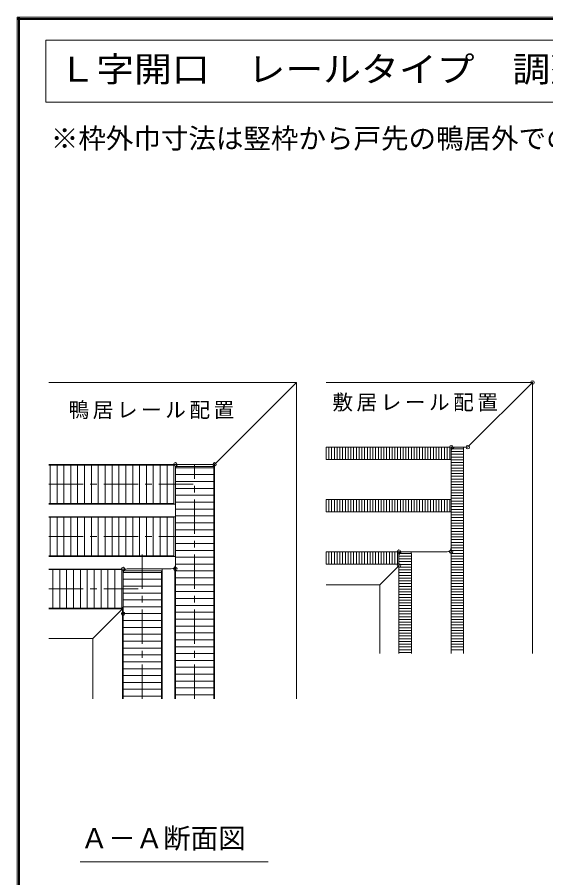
# Model space of a CAD drawing. Units: millimetres, scale not verified. Extents: x -957 to 993, y -689 to 708.
# Drawn here: x -957 to -573, y 82 to 708 of the extents above; entities that cross this region are included whole.
import ezdxf
from ezdxf.enums import TextEntityAlignment as Align

# ---------------------------------------------------------------- set-up
doc = ezdxf.new("R2010")
doc.units = ezdxf.units.MM
doc.header["$LTSCALE"] = 5
doc.header["$PDMODE"] = 32
doc.header["$PDSIZE"] = 2.5
doc.linetypes.add('CHAIN1', pattern=[8, 5, -1, 1, -1])
for name, color, linetype, lineweight in [('0-A_文字', 7, 'Continuous', 9), ('0-B_寸法', 7, 'Continuous', 9), ('F-1_枠', 6, 'Continuous', 9)]:
    doc.layers.add(name, color=color, linetype=linetype, lineweight=lineweight)
doc.styles.add('ＭＳ ゴシック', font='')
doc.styles.get('ＭＳ ゴシック').set_extended_font_data('MS Gothic')

msp = doc.modelspace()

# ---------------------------------------------------------------- linework, layer by layer
at = {"layer": '0-B_寸法'}
for p, q in [((-936.448, 690.897), (-936.448, 645.897)), ((-936.448, 645.897), (-71.429, 645.897)), ((-934.279, 442.178), (-754.279, 442.178)), ((-812.901, 383.557), (-754.279, 442.178)), ((-754.279, 212.178), (-754.279, 442.178)), ((-628.839, 396.057), (-582.718, 442.178)), ((-642.718, 395.178), (-732.718, 395.178)), ((-732.718, 386.178), (-732.718, 395.178)), ((-730.718, 386.178), (-730.718, 395.178)), ((-728.718, 386.178), (-728.718, 395.178)), ((-726.718, 386.178), (-726.718, 395.178)), ((-724.718, 386.178), (-724.718, 395.178)), ((-722.718, 386.178), (-722.718, 395.178)), ((-720.718, 386.178), (-720.718, 395.178)), ((-718.718, 386.178), (-718.718, 395.178)), ((-716.718, 386.178), (-716.718, 395.178)), ((-714.718, 386.178), (-714.718, 395.178)), ((-712.718, 386.178), (-712.718, 395.178)), ((-710.718, 386.178), (-710.718, 395.178)), ((-708.718, 386.178), (-708.718, 395.178)), ((-706.718, 386.178), (-706.718, 395.178)), ((-704.718, 386.178), (-704.718, 395.178)), ((-702.718, 386.178), (-702.718, 395.178)), ((-700.718, 386.178), (-700.718, 395.178)), ((-698.718, 386.178), (-698.718, 395.178)), ((-696.718, 386.178), (-696.718, 395.178)), ((-694.718, 386.178), (-694.718, 395.178)), ((-692.718, 386.178), (-692.718, 395.178)), ((-690.718, 386.178), (-690.718, 395.178)), ((-688.718, 386.178), (-688.718, 395.178)), ((-686.718, 386.178), (-686.718, 395.178)), ((-684.718, 386.178), (-684.718, 395.178)), ((-682.718, 386.178), (-682.718, 395.178)), ((-680.718, 386.178), (-680.718, 395.178)), ((-678.718, 386.178), (-678.718, 395.178)), ((-676.718, 386.178), (-676.718, 395.178)), ((-674.718, 386.178), (-674.718, 395.178)), ((-672.718, 386.178), (-672.718, 395.178)), ((-670.718, 386.178), (-670.718, 395.178)), ((-668.718, 386.178), (-668.718, 395.178)), ((-666.718, 386.178), (-666.718, 395.178)), ((-664.718, 386.178), (-664.718, 395.178)), ((-662.718, 386.178), (-662.718, 395.178)), ((-660.718, 386.178), (-660.718, 395.178)), ((-658.718, 386.178), (-658.718, 395.178)), ((-656.718, 386.178), (-656.718, 395.178)), ((-654.718, 386.178), (-654.718, 395.178)), ((-652.718, 386.178), (-652.718, 395.178)), ((-650.718, 386.178), (-650.718, 395.178)), ((-648.718, 386.178), (-648.718, 395.178)), ((-646.718, 386.178), (-646.718, 395.178)), ((-644.718, 386.178), (-644.718, 395.178)), ((-642.718, 386.178), (-642.718, 395.178)), ((-638.718, 395.178), (-630.961, 395.178)), ((-632.718, 393.978), (-641.718, 393.978)), ((-641.718, 393.978), (-641.718, 245.178)), ((-641.718, 322.178), (-641.718, 392.178)), ((-632.718, 391.978), (-641.718, 391.978)), ((-632.718, 389.978), (-641.718, 389.978)), ((-632.718, 387.978), (-641.718, 387.978)), ((-632.718, 393.978), (-632.718, 245.178)), ((-934.279, 382.578), (-840.047, 382.578)), ((-934.279, 382.178), (-843.279, 382.178)), ((-933.279, 354.178), (-933.279, 382.178)), ((-928.279, 354.178), (-928.279, 382.178)), ((-923.279, 354.178), (-923.279, 382.178)), ((-918.279, 354.178), (-918.279, 382.178)), ((-913.279, 354.178), (-913.279, 382.178)), ((-908.279, 354.178), (-908.279, 382.178)), ((-903.279, 354.178), (-903.279, 382.178)), ((-898.279, 354.178), (-898.279, 382.178)), ((-893.279, 354.178), (-893.279, 382.178)), ((-888.279, 354.178), (-888.279, 382.178)), ((-883.279, 354.178), (-883.279, 382.178)), ((-878.279, 354.178), (-878.279, 382.178)), ((-873.279, 354.178), (-873.279, 382.178)), ((-868.279, 354.178), (-868.279, 382.178)), ((-863.279, 354.178), (-863.279, 382.178)), ((-858.279, 354.178), (-858.279, 382.178)), ((-853.279, 354.178), (-853.279, 382.178)), ((-848.279, 354.178), (-848.279, 382.178)), ((-843.279, 382.178), (-843.279, 354.178)), ((-839.279, 382.678), (-815.022, 382.678)), ((-813.879, 382.904), (-813.879, 212.178)), ((-642.718, 386.178), (-732.718, 386.178)), ((-632.718, 385.978), (-641.718, 385.978)), ((-632.718, 383.978), (-641.718, 383.978)), ((-632.718, 381.978), (-641.718, 381.978)), ((-814.279, 381.178), (-842.279, 381.178)), ((-842.279, 381.178), (-842.279, 212.178)), ((-814.279, 380.178), (-842.279, 380.178)), ((-842.279, 309.678), (-842.279, 379.678)), ((-814.279, 381.178), (-814.279, 212.178)), ((-632.718, 379.978), (-641.718, 379.978)), ((-632.718, 377.978), (-641.718, 377.978)), ((-632.718, 375.978), (-641.718, 375.978)), ((-814.279, 375.178), (-842.279, 375.178)), ((-814.279, 370.178), (-842.279, 370.178)), ((-632.718, 373.978), (-641.718, 373.978)), ((-632.718, 371.978), (-641.718, 371.978)), ((-632.718, 369.978), (-641.718, 369.978)), ((-814.279, 365.178), (-842.279, 365.178)), ((-632.718, 367.978), (-641.718, 367.978)), ((-632.718, 365.978), (-641.718, 365.978)), ((-632.718, 363.978), (-641.718, 363.978)), ((-814.279, 360.178), (-842.279, 360.178)), ((-642.718, 357.178), (-732.718, 357.178)), ((-732.718, 348.178), (-732.718, 357.178)), ((-730.718, 348.178), (-730.718, 357.178)), ((-728.718, 348.178), (-728.718, 357.178)), ((-726.718, 348.178), (-726.718, 357.178)), ((-724.718, 348.178), (-724.718, 357.178)), ((-722.718, 348.178), (-722.718, 357.178)), ((-720.718, 348.178), (-720.718, 357.178)), ((-718.718, 348.178), (-718.718, 357.178)), ((-716.718, 348.178), (-716.718, 357.178)), ((-714.718, 348.178), (-714.718, 357.178)), ((-712.718, 348.178), (-712.718, 357.178)), ((-710.718, 348.178), (-710.718, 357.178)), ((-708.718, 348.178), (-708.718, 357.178)), ((-706.718, 348.178), (-706.718, 357.178)), ((-704.718, 348.178), (-704.718, 357.178)), ((-702.718, 348.178), (-702.718, 357.178)), ((-700.718, 348.178), (-700.718, 357.178)), ((-698.718, 348.178), (-698.718, 357.178)), ((-696.718, 348.178), (-696.718, 357.178)), ((-694.718, 348.178), (-694.718, 357.178)), ((-692.718, 348.178), (-692.718, 357.178)), ((-690.718, 348.178), (-690.718, 357.178)), ((-688.718, 348.178), (-688.718, 357.178)), ((-686.718, 348.178), (-686.718, 357.178)), ((-684.718, 348.178), (-684.718, 357.178)), ((-682.718, 348.178), (-682.718, 357.178)), ((-680.718, 348.178), (-680.718, 357.178)), ((-678.718, 348.178), (-678.718, 357.178)), ((-676.718, 348.178), (-676.718, 357.178)), ((-674.718, 348.178), (-674.718, 357.178)), ((-672.718, 348.178), (-672.718, 357.178)), ((-670.718, 348.178), (-670.718, 357.178)), ((-668.718, 348.178), (-668.718, 357.178)), ((-666.718, 348.178), (-666.718, 357.178)), ((-664.718, 348.178), (-664.718, 357.178)), ((-662.718, 348.178), (-662.718, 357.178)), ((-660.718, 348.178), (-660.718, 357.178)), ((-658.718, 348.178), (-658.718, 357.178)), ((-656.718, 348.178), (-656.718, 357.178)), ((-654.718, 348.178), (-654.718, 357.178)), ((-652.718, 348.178), (-652.718, 357.178)), ((-650.718, 348.178), (-650.718, 357.178)), ((-648.718, 348.178), (-648.718, 357.178)), ((-646.718, 348.178), (-646.718, 357.178)), ((-644.718, 348.178), (-644.718, 357.178)), ((-642.718, 348.178), (-642.718, 357.178)), ((-632.718, 361.978), (-641.718, 361.978)), ((-632.718, 359.978), (-641.718, 359.978)), ((-632.718, 357.978), (-641.718, 357.978)), ((-934.279, 354.178), (-843.279, 354.178)), ((-934.279, 353.778), (-842.279, 353.778)), ((-814.279, 355.178), (-842.279, 355.178)), ((-632.718, 355.978), (-641.718, 355.978)), ((-632.718, 353.978), (-641.718, 353.978)), ((-632.718, 351.978), (-641.718, 351.978)), ((-934.279, 344.578), (-842.279, 344.578)), ((-934.279, 344.178), (-843.279, 344.178)), ((-933.279, 316.178), (-933.279, 344.178)), ((-928.279, 316.178), (-928.279, 344.178)), ((-923.279, 316.178), (-923.279, 344.178)), ((-918.279, 316.178), (-918.279, 344.178)), ((-913.279, 316.178), (-913.279, 344.178)), ((-908.279, 316.178), (-908.279, 344.178)), ((-903.279, 316.178), (-903.279, 344.178)), ((-898.279, 316.178), (-898.279, 344.178)), ((-893.279, 316.178), (-893.279, 344.178)), ((-888.279, 316.178), (-888.279, 344.178)), ((-883.279, 316.178), (-883.279, 344.178)), ((-878.279, 316.178), (-878.279, 344.178)), ((-873.279, 316.178), (-873.279, 344.178)), ((-868.279, 316.178), (-868.279, 344.178)), ((-863.279, 316.178), (-863.279, 344.178)), ((-858.279, 316.178), (-858.279, 344.178)), ((-853.279, 316.178), (-853.279, 344.178)), ((-848.279, 316.178), (-848.279, 344.178)), ((-843.279, 344.178), (-843.279, 316.178)), ((-814.279, 350.178), (-842.279, 350.178)), ((-814.279, 345.178), (-842.279, 345.178)), ((-642.718, 348.178), (-732.718, 348.178)), ((-632.718, 349.978), (-641.718, 349.978)), ((-632.718, 347.978), (-641.718, 347.978)), ((-632.718, 345.978), (-641.718, 345.978)), ((-632.718, 343.978), (-641.718, 343.978)), ((-814.279, 340.178), (-842.279, 340.178)), ((-632.718, 341.978), (-641.718, 341.978)), ((-632.718, 339.978), (-641.718, 339.978)), ((-632.718, 337.978), (-641.718, 337.978)), ((-814.279, 335.178), (-842.279, 335.178)), ((-632.718, 335.978), (-641.718, 335.978)), ((-632.718, 333.978), (-641.718, 333.978)), ((-632.718, 331.978), (-641.718, 331.978)), ((-814.279, 330.178), (-842.279, 330.178)), ((-632.718, 329.978), (-641.718, 329.978)), ((-632.718, 327.978), (-641.718, 327.978)), ((-632.718, 325.978), (-641.718, 325.978)), ((-814.279, 325.178), (-842.279, 325.178)), ((-814.279, 320.178), (-842.279, 320.178)), ((-680.718, 319.178), (-732.718, 319.178)), ((-732.718, 310.178), (-732.718, 319.178)), ((-730.718, 310.178), (-730.718, 319.178)), ((-728.718, 310.178), (-728.718, 319.178)), ((-726.718, 310.178), (-726.718, 319.178)), ((-724.718, 310.178), (-724.718, 319.178)), ((-722.718, 310.178), (-722.718, 319.178)), ((-720.718, 310.178), (-720.718, 319.178)), ((-718.718, 310.178), (-718.718, 319.178)), ((-716.718, 310.178), (-716.718, 319.178)), ((-714.718, 310.178), (-714.718, 319.178)), ((-712.718, 310.178), (-712.718, 319.178)), ((-710.718, 310.178), (-710.718, 319.178)), ((-708.718, 310.178), (-708.718, 319.178)), ((-706.718, 310.178), (-706.718, 319.178)), ((-704.718, 310.178), (-704.718, 319.178)), ((-702.718, 310.178), (-702.718, 319.178)), ((-700.718, 310.178), (-700.718, 319.178)), ((-698.718, 310.178), (-698.718, 319.178)), ((-696.718, 310.178), (-696.718, 319.178)), ((-694.718, 310.178), (-694.718, 319.178)), ((-692.718, 310.178), (-692.718, 319.178)), ((-690.718, 310.178), (-690.718, 319.178)), ((-688.718, 310.178), (-688.718, 319.178)), ((-686.718, 310.178), (-686.718, 319.178)), ((-684.718, 310.178), (-684.718, 319.178)), ((-682.718, 310.178), (-682.718, 319.178)), ((-680.718, 310.178), (-680.718, 319.178)), ((-676.718, 319.178), (-644.718, 319.178)), ((-632.718, 323.978), (-641.718, 323.978)), ((-632.718, 321.978), (-641.718, 321.978)), ((-632.718, 319.978), (-641.718, 319.978)), ((-934.279, 316.178), (-843.279, 316.178)), ((-934.279, 315.778), (-842.279, 315.778)), ((-814.279, 315.178), (-842.279, 315.178)), ((-670.718, 317.978), (-679.718, 317.978)), ((-679.718, 317.978), (-679.718, 245.178)), ((-679.718, 310.421), (-679.718, 316.178)), ((-670.718, 315.978), (-679.718, 315.978)), ((-670.718, 313.978), (-679.718, 313.978)), ((-670.718, 317.978), (-670.718, 245.178)), ((-632.718, 317.978), (-641.718, 317.978)), ((-632.718, 315.978), (-641.718, 315.978)), ((-632.718, 313.978), (-641.718, 313.978)), ((-934.279, 306.578), (-878.047, 306.578)), ((-845.279, 306.678), (-877.279, 306.678)), ((-851.879, 306.678), (-851.879, 212.178)), ((-842.679, 308.181), (-842.679, 212.178)), ((-814.279, 310.178), (-842.279, 310.178)), ((-680.718, 310.178), (-732.718, 310.178)), ((-680.597, 308.299), (-693.718, 295.178)), ((-670.718, 311.978), (-679.718, 311.978)), ((-670.718, 309.978), (-679.718, 309.978)), ((-670.718, 307.978), (-679.718, 307.978)), ((-632.718, 311.978), (-641.718, 311.978)), ((-632.718, 309.978), (-641.718, 309.978)), ((-632.718, 307.978), (-641.718, 307.978)), ((-934.279, 306.178), (-881.279, 306.178)), ((-931.279, 278.178), (-931.279, 306.178)), ((-926.279, 278.178), (-926.279, 306.178)), ((-921.279, 278.178), (-921.279, 306.178)), ((-916.279, 278.178), (-916.279, 306.178)), ((-911.279, 278.178), (-911.279, 306.178)), ((-906.279, 278.178), (-906.279, 306.178)), ((-901.279, 278.178), (-901.279, 306.178)), ((-896.279, 278.178), (-896.279, 306.178)), ((-891.279, 278.178), (-891.279, 306.178)), ((-886.279, 278.178), (-886.279, 306.178)), ((-881.279, 306.178), (-881.279, 278.178)), ((-881.279, 306.178), (-881.279, 278.178)), ((-852.279, 305.178), (-880.279, 305.178)), ((-880.279, 305.178), (-880.279, 212.178)), ((-852.279, 304.178), (-880.279, 304.178)), ((-880.279, 279.421), (-880.279, 303.678)), ((-852.279, 305.178), (-852.279, 212.178)), ((-814.279, 305.178), (-842.279, 305.178)), ((-670.718, 305.978), (-679.718, 305.978)), ((-670.718, 303.978), (-679.718, 303.978)), ((-670.718, 301.978), (-679.718, 301.978)), ((-632.718, 305.978), (-641.718, 305.978)), ((-632.718, 303.978), (-641.718, 303.978)), ((-632.718, 301.978), (-641.718, 301.978)), ((-852.279, 299.178), (-880.279, 299.178)), ((-852.279, 294.178), (-880.279, 294.178)), ((-814.279, 300.178), (-842.279, 300.178)), ((-814.279, 295.178), (-842.279, 295.178)), ((-670.718, 299.978), (-679.718, 299.978)), ((-670.718, 297.978), (-679.718, 297.978)), ((-670.718, 295.978), (-679.718, 295.978)), ((-670.718, 293.978), (-679.718, 293.978)), ((-632.718, 299.978), (-641.718, 299.978)), ((-632.718, 297.978), (-641.718, 297.978)), ((-632.718, 295.978), (-641.718, 295.978)), ((-632.718, 293.978), (-641.718, 293.978)), ((-852.279, 289.178), (-880.279, 289.178)), ((-814.279, 290.178), (-842.279, 290.178)), ((-670.718, 291.978), (-679.718, 291.978)), ((-670.718, 289.978), (-679.718, 289.978)), ((-670.718, 287.978), (-679.718, 287.978)), ((-632.718, 291.978), (-641.718, 291.978)), ((-632.718, 289.978), (-641.718, 289.978)), ((-632.718, 287.978), (-641.718, 287.978)), ((-852.279, 284.178), (-880.279, 284.178)), ((-814.279, 285.178), (-842.279, 285.178)), ((-670.718, 285.978), (-679.718, 285.978)), ((-670.718, 283.978), (-679.718, 283.978)), ((-670.718, 281.978), (-679.718, 281.978)), ((-632.718, 285.978), (-641.718, 285.978)), ((-632.718, 283.978), (-641.718, 283.978)), ((-632.718, 281.978), (-641.718, 281.978)), ((-934.279, 278.178), (-881.279, 278.178)), ((-934.279, 277.778), (-880.769, 277.778)), ((-881.158, 277.299), (-902.279, 256.178)), ((-880.679, 277.924), (-880.679, 212.178)), ((-852.279, 279.178), (-880.279, 279.178)), ((-814.279, 280.178), (-842.279, 280.178)), ((-814.279, 275.178), (-842.279, 275.178)), ((-670.718, 279.978), (-679.718, 279.978)), ((-670.718, 277.978), (-679.718, 277.978)), ((-670.718, 275.978), (-679.718, 275.978)), ((-632.718, 279.978), (-641.718, 279.978)), ((-632.718, 277.978), (-641.718, 277.978)), ((-632.718, 275.978), (-641.718, 275.978)), ((-852.279, 274.178), (-880.279, 274.178)), ((-852.279, 269.178), (-880.279, 269.178)), ((-814.279, 270.178), (-842.279, 270.178)), ((-670.718, 273.978), (-679.718, 273.978)), ((-670.718, 271.978), (-679.718, 271.978)), ((-670.718, 269.978), (-679.718, 269.978)), ((-632.718, 273.978), (-641.718, 273.978)), ((-632.718, 271.978), (-641.718, 271.978)), ((-632.718, 269.978), (-641.718, 269.978)), ((-852.279, 264.178), (-880.279, 264.178)), ((-814.279, 265.178), (-842.279, 265.178)), ((-670.718, 267.978), (-679.718, 267.978)), ((-670.718, 265.978), (-679.718, 265.978)), ((-670.718, 263.978), (-679.718, 263.978)), ((-632.718, 267.978), (-641.718, 267.978)), ((-632.718, 265.978), (-641.718, 265.978)), ((-632.718, 263.978), (-641.718, 263.978)), ((-852.279, 259.178), (-880.279, 259.178)), ((-814.279, 260.178), (-842.279, 260.178)), ((-670.718, 261.978), (-679.718, 261.978)), ((-670.718, 259.978), (-679.718, 259.978)), ((-670.718, 257.978), (-679.718, 257.978)), ((-632.718, 261.978), (-641.718, 261.978)), ((-632.718, 259.978), (-641.718, 259.978)), ((-632.718, 257.978), (-641.718, 257.978)), ((-934.279, 256.178), (-902.279, 256.178)), ((-902.279, 212.178), (-902.279, 256.178)), ((-852.279, 254.178), (-880.279, 254.178)), ((-814.279, 255.178), (-842.279, 255.178)), ((-814.279, 250.178), (-842.279, 250.178)), ((-670.718, 255.978), (-679.718, 255.978)), ((-670.718, 253.978), (-679.718, 253.978)), ((-670.718, 251.978), (-679.718, 251.978)), ((-632.718, 255.978), (-641.718, 255.978)), ((-632.718, 253.978), (-641.718, 253.978)), ((-632.718, 251.978), (-641.718, 251.978)), ((-852.279, 249.178), (-880.279, 249.178)), ((-852.279, 244.178), (-880.279, 244.178)), ((-814.279, 245.178), (-842.279, 245.178)), ((-670.718, 249.978), (-679.718, 249.978)), ((-670.718, 247.978), (-679.718, 247.978)), ((-670.718, 245.978), (-679.718, 245.978)), ((-632.718, 249.978), (-641.718, 249.978)), ((-632.718, 247.978), (-641.718, 247.978)), ((-852.279, 239.178), (-880.279, 239.178)), ((-814.279, 240.178), (-842.279, 240.178)), ((-852.279, 234.178), (-880.279, 234.178)), ((-814.279, 235.178), (-842.279, 235.178)), ((-852.279, 229.178), (-880.279, 229.178)), ((-814.279, 230.178), (-842.279, 230.178)), ((-814.279, 225.178), (-842.279, 225.178)), ((-852.279, 224.178), (-880.279, 224.178)), ((-852.279, 219.178), (-880.279, 219.178)), ((-814.279, 220.178), (-842.279, 220.178)), ((-852.279, 214.178), (-880.279, 214.178)), ((-814.279, 215.178), (-842.279, 215.178)), ((-774.917, 93.893), (-911.344, 93.893))]:
    msp.add_line(p, q, dxfattribs=at)
at = {"layer": '0-B_寸法', "color": 4}
for p, q in [((-582.718, 442.178), (-732.718, 442.178)), ((-582.718, 442.178), (-582.718, 245.178)), ((-642.718, 395.078), (-632.818, 395.078)), ((-641.618, 393.978), (-641.618, 395.078)), ((-632.818, 393.978), (-632.818, 395.078)), ((-642.718, 386.278), (-641.618, 386.278)), ((-642.718, 357.078), (-641.618, 357.078)), ((-642.718, 348.278), (-641.618, 348.278)), ((-680.718, 319.078), (-670.818, 319.078)), ((-679.618, 317.978), (-679.618, 319.078)), ((-670.818, 317.978), (-670.818, 319.078)), ((-680.718, 310.278), (-679.618, 310.278)), ((-693.718, 295.178), (-732.718, 295.178)), ((-693.718, 245.178), (-693.718, 295.178))]:
    msp.add_line(p, q, dxfattribs=at)
at = {"layer": '0-B_寸法', "linetype": 'CHAIN1'}
for p, q in [((-828.279, 212.178), (-828.279, 382.678)), ((-934.279, 368.178), (-828.279, 368.178)), ((-934.279, 330.178), (-828.279, 330.178)), ((-866.279, 212.178), (-866.279, 320.178)), ((-934.279, 292.178), (-866.279, 292.178))]:
    msp.add_line(p, q, dxfattribs=at)
at = {"layer": '0-B_寸法'}
msp.add_lwpolyline([(-936.448, 690.897), (-71.429, 690.897), (-71.429, 645.897)], dxfattribs=at)
for centre, start, end in [((-638.718, 392.178), 90, 180), ((-630.961, 398.178), 270, 315), ((-839.279, 379.678), 90, 180), ((-815.022, 385.678), 270, 315), ((-676.718, 316.178), 90, 180), ((-644.718, 322.178), 270, 0), ((-877.279, 303.678), 90, 180), ((-845.279, 309.678), 270, 0), ((-682.718, 310.421), 315, 0), ((-883.279, 279.421), 315, 0)]:
    msp.add_arc(centre, 3, start, end, dxfattribs=at)
for p in [(-582.718, 442.178), (-582.718, 442.178), (-641.718, 395.178), (-629.718, 395.178), (-842.279, 382.678), (-813.779, 382.678), (-679.718, 319.178), (-641.718, 319.178), (-880.279, 306.678), (-842.279, 306.678), (-679.718, 309.178), (-880.279, 274.178)]:
    msp.add_point(p, dxfattribs=at)
at = {"layer": 'F-1_枠'}
for p, q in [((-957.218, 707.602), (-957.218, -689.065)), ((-957.218, 707.602), (992.782, 707.602)), ((-957.218, 706.769), (992.782, 706.769)), ((-956.385, 707.602), (-956.385, -689.065)), ((-955.551, 707.602), (-955.551, -689.065)), ((-957.218, 705.935), (992.782, 705.935))]:
    msp.add_line(p, q, dxfattribs=at)

# ---------------------------------------------------------------- texts
at = {"layer": '0-A_文字', "style": 'ＭＳ ゴシック'}
msp.add_text('※枠外巾寸法は竪枠から戸先の鴨居外での表示となっています。', height=14.66, dxfattribs=at).set_placement((-932.755, 607.806), align=Align.BOTTOM_LEFT)
at = {"layer": '0-B_寸法', "style": 'ＭＳ ゴシック', "width": 1.1}
msp.add_text('Ｌ字開口\u3000レールタイプ\u3000調整枠【L】３枚引込戸＋【R】２枚引込戸', height=18.33, dxfattribs=at).set_placement((-927.321, 655.158), align=Align.BOTTOM_LEFT)
at = {"layer": '0-B_寸法', "style": 'ＭＳ ゴシック'}
msp.add_text('Ａ－Ａ断面図', height=14.66, dxfattribs=at).set_placement((-911.151, 99.216), align=Align.BOTTOM_LEFT)
at = {"layer": '0-B_寸法', "char_height": 11, "attachment_point": 7, "style": 'ＭＳ ゴシック'}
for s, insert in [('\\T1.17;敷居レール配置', (-728.132, 421.032)), ('\\T1.17;鴨居レール配置', (-919.863, 415.568))]:
    msp.add_mtext(s, dxfattribs=dict(at, insert=insert))

doc.saveas('drawing.dxf')
